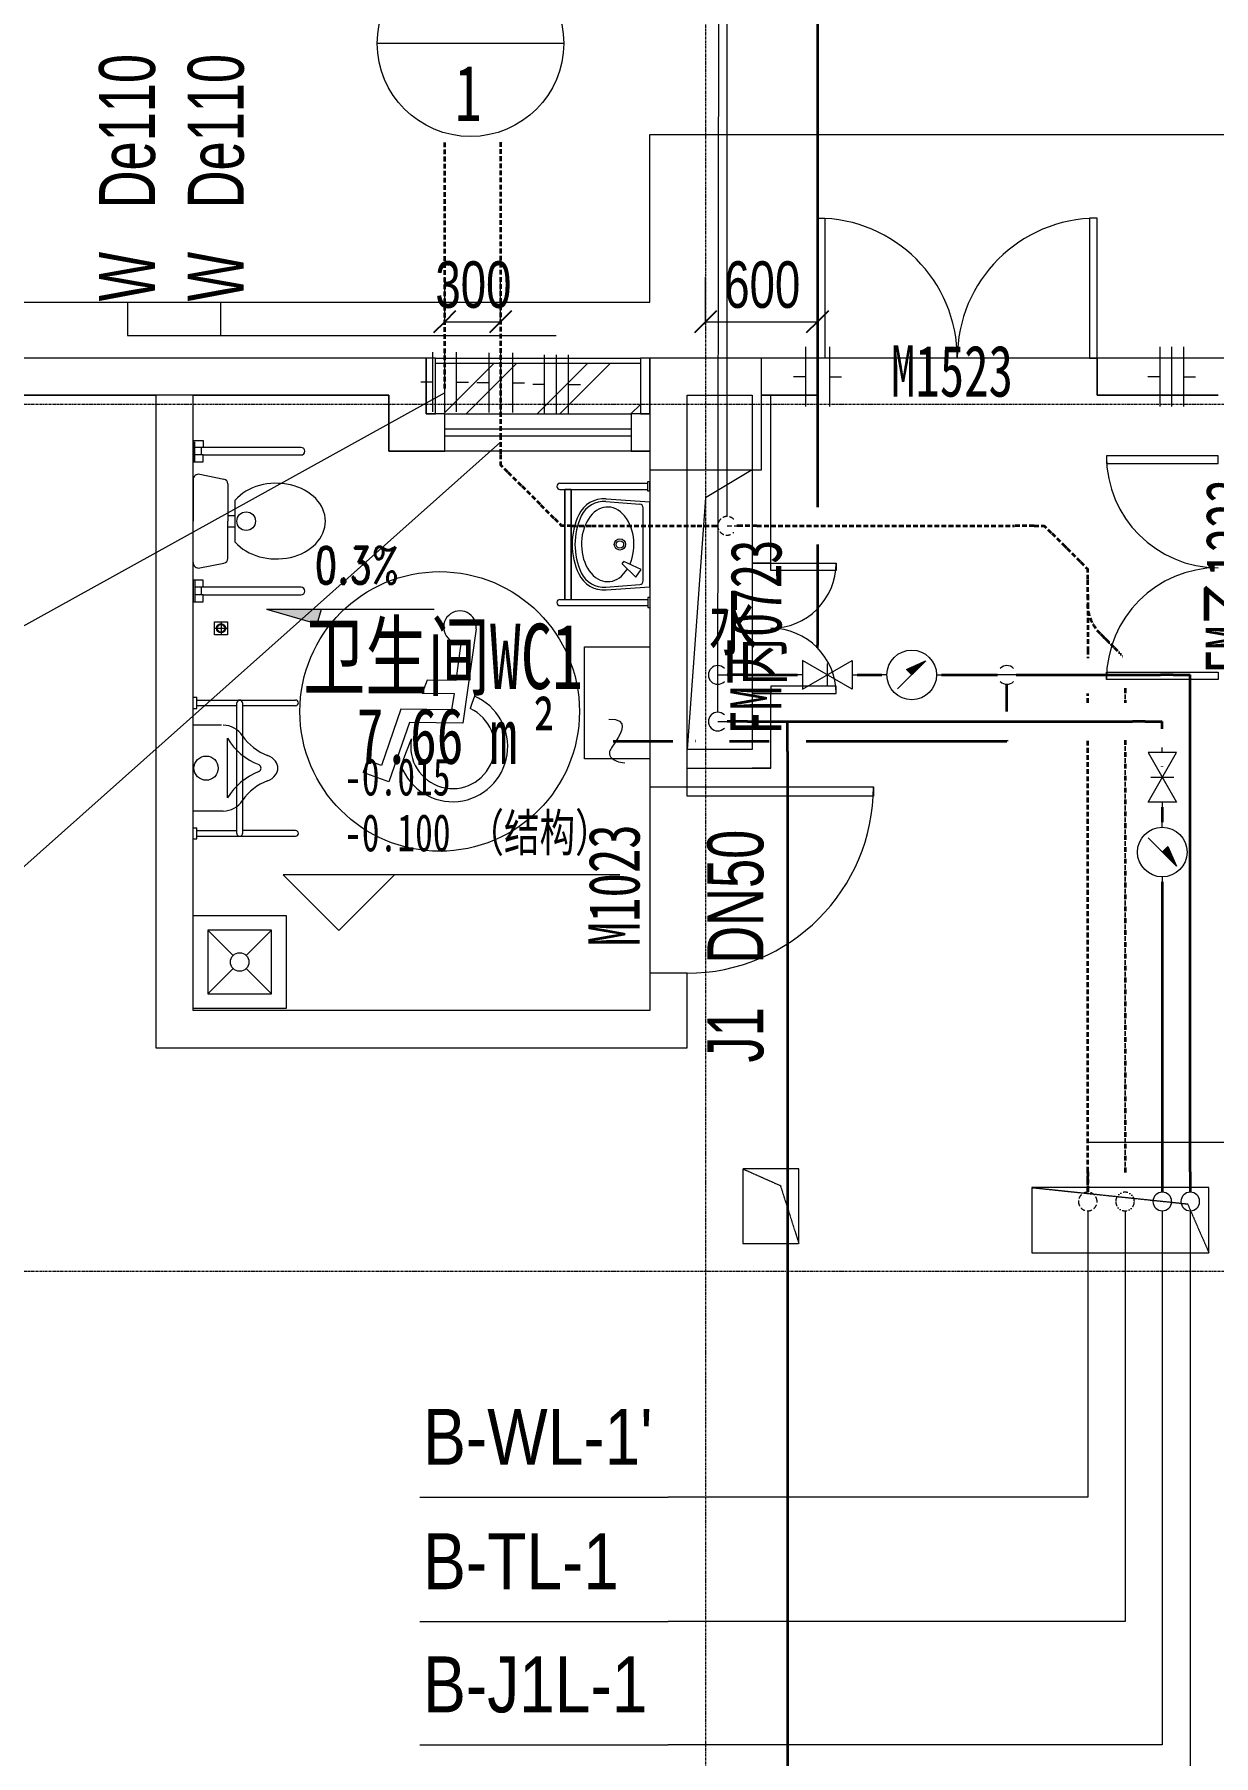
# Model space of a CAD drawing. Header units: millimetres. Extents: x 147808 to 199769, y -28592 to 9935.
# Drawn here: x 161699 to 168025, y -7247 to 1986 of the extents above; entities that cross this region are included whole.
import ezdxf

# ---------------------------------------------------------------- set-up
doc = ezdxf.new("R2010")
doc.units = ezdxf.units.MM
for name, pattern in [('TJ Dash 2x', [3, 2, -1]), ('双点划线_2', [63.5, 25.4, -12.7, 0, -12.7, 0, -12.7]), ('轴网线', [22.24, 12.7, -3.18, 3.18, -3.18]), ('长划线_2', [38.1, 25.4, -12.7])]:
    doc.linetypes.add(name, pattern=pattern)
for name, color, linetype, lineweight in [('A-____-____-DIMS', 7, 'Continuous', 5), ('A-____-____-DIMS-100', 7, 'Continuous', 5), ('A-____-NOTE-TEXT', 7, 'Continuous', 5), ('A-AREA-____-IDEN', 7, 'Continuous', 5), ('A-DETL-____-OTLN', 7, 'Continuous', 5), ('A-DETL-____-THIN', 7, 'Continuous', 5), ('A-DETL-GENF-OTLN', 7, 'Continuous', 5), ('A-DOOR-____-IDEN', 7, 'Continuous', 5), ('A-GENM-____-OTLN', 7, 'Continuous', 5), ('A-GLAZ-CWMG-MCUT', 7, 'Continuous', 13), ('A-GLAZ-CWMG-OTLN', 7, 'Continuous', 5), ('A-WALL-____-MCUT', 7, 'Continuous', 13), ('A-WALL-____-OTLN', 7, 'Continuous', 13), ('G-____-____-DIMS', 7, 'Continuous', 5), ('P-PIPE-____-IDEN', 7, 'Continuous', 5), ('P-PIPE-____-OTLN', 7, 'Continuous', 35), ('P-SANR-FIXT-OTLN', 7, 'Continuous', 5), ('Q-SPCQ-____-OTLN', 7, 'Continuous', 5), ('S-COLS-____-MCUT', 7, 'Continuous', 5), ('S-GRID-____-OTLN', 7, 'Continuous', 5)]:
    doc.layers.add(name, color=color, linetype=linetype, lineweight=lineweight)
for name, color, linetype, lineweight, true_color in [('A-DOOR-____-MCUT', 7, 'Continuous', 13, 0x00007f), ('A-FLOR-____-OTLN', 7, 'Continuous', 13, 0x007f00), ('A-GLAZ-____-OTLN', 7, 'Continuous', 13, 0x00007f)]:
    doc.layers.add(name, color=color, linetype=linetype, lineweight=lineweight, true_color=true_color)
doc.styles.add('Arial', font='arial.ttf', dxfattribs={"width": 0.7, "height": 250})
doc.styles.add('RomanD', font='romand__.ttf', dxfattribs={"width": 0.7, "height": 200})
doc.styles.add('TJ_FangSong', font='TJ_FangSong v2.0.otf', dxfattribs={"width": 0.7, "height": 300})
doc.styles.add('TJ_FangSong_Narrow_1', font='TJ_FangSong_Narrow v2.0.otf', dxfattribs={"height": 300})
doc.styles.add('仿宋', font='simfang.ttf', dxfattribs={"width": 0.7, "height": 300})
doc.styles.add('仿宋_2', font='simfang.ttf', dxfattribs={"width": 0.7, "height": 275})
doc.styles.add('仿宋_3', font='simfang.ttf', dxfattribs={"width": 0.7, "height": 200})
doc.styles.add('黑体', font='simhei.ttf', dxfattribs={"width": 0.7, "height": 300})
doc.styles.add('黑体_1', font='simhei.ttf', dxfattribs={"width": 0.7, "height": 350})
doc.dimstyles.new('对角线-1_2_250_近', dxfattribs={"dimscale": 304.8, "dimtxt": 255.06485, "dimasz": 0.393701, "dimexe": 0.787402, "dimexo": 0.328084, "dimgap": 0, "dimtad": 1, "dimdec": 0, "dimzin": 0, "dimdsep": 46, "dimtxsty": 'Arial', "dimblk1": 'OBLIQUE', "dimblk2": 'OBLIQUE', "dimsah": 1, "dimcen": 0.09, "dimazin": 0, "dimtfac": 1, "dimtdec": 4, "dimtix": 1, "dimtmove": 0, "dimatfit": 3, "dimfxl": 1, "dimtvp": 1, "dimtolj": 1, "dimtzin": 0, "dimarcsym": 2})

# ---------------------------------------------------------------- blocks, each defined once
blk = doc.blocks.new('TJ单扇平开门 - M1023-2001523-一层给排水_消防平面图')
at = {"layer": 'A-DOOR-____-MCUT', "color": 251, "lineweight": 5, "true_color": 0x515151}
for p, q in [((450, -100), (500, -100)), ((450, -1100), (450, -100)), ((500, -100), (500, -1100)), ((500, -1100), (450, -1100))]:
    blk.add_line(p, q, dxfattribs=at)
at = {"layer": 'A-DOOR-____-MCUT', "color": 173, "lineweight": 5, "true_color": 0x5151be}
blk.add_arc((500, -100), 1000, 180, 270, dxfattribs=at)
blk = doc.blocks.new('TJ双扇平开门 - M1523-1543865-一层给排水_消防平面图')
at = {"layer": 'A-DOOR-____-MCUT', "color": 251, "lineweight": 5, "true_color": 0x515151}
for p, q in [((-750, 100), (-750, 850)), ((-750, 850), (-710, 850)), ((-710, 850), (-710, 100)), ((750, 850), (710, 850)), ((710, 850), (710, 100)), ((750, 100), (750, 850)), ((-710, 100), (-750, 100)), ((710, 100), (750, 100))]:
    blk.add_line(p, q, dxfattribs=at)
at = {"layer": 'A-DOOR-____-MCUT', "color": 173, "lineweight": 5, "true_color": 0x5151be}
for centre, start, end in [((-750, 100), 0, 90), ((750, 100), 90, 180)]:
    blk.add_arc(centre, 750, start, end, dxfattribs=at)
blk = doc.blocks.new('TJ双扇平开门 - FMB1223-1973560-一层给排水_消防平面图')
at = {"layer": 'A-DOOR-____-MCUT', "color": 251, "lineweight": 5, "true_color": 0x515151}
for p, q in [((-600, 100), (-600, 700)), ((-600, 700), (-560, 700)), ((-560, 700), (-560, 100)), ((600, 700), (560, 700)), ((560, 700), (560, 100)), ((600, 100), (600, 700)), ((-560, 100), (-600, 100)), ((560, 100), (600, 100))]:
    blk.add_line(p, q, dxfattribs=at)
at = {"layer": 'A-DOOR-____-MCUT', "color": 173, "lineweight": 5, "true_color": 0x5151be}
for centre, start, end in [((-600, 100), 0, 90), ((600, 100), 90, 180)]:
    blk.add_arc(centre, 600, start, end, dxfattribs=at)
blk = doc.blocks.new('挂墙式小便器安全抓杆 - 标准-1341416-一层给排水_消防平面图')
at = {"layer": 'Q-SPCQ-____-OTLN', "color": 251, "true_color": 0x515151}
for p, q in [((-380, 0), (-380, -20)), ((-380, 0), (-320, 0)), ((-320, 0), (-320, -20)), ((320, 0), (320, -20)), ((320, 0), (380, 0)), ((380, 0), (380, -20)), ((-380, -20), (-320, -20)), ((-365, -20), (-365, -550)), ((-335, -20), (-335, -235)), ((320, -20), (380, -20)), ((335, -235), (335, -20)), ((365, -20), (365, -550)), ((-350, -235), (350, -235)), ((350, -265), (-350, -265)), ((-335, -550), (-335, -265)), ((335, -550), (335, -265))]:
    blk.add_line(p, q, dxfattribs=at)
for centre, start, end in [((-350, -250), 90, 270), ((350, -250), 270, 90), ((-350, -550), 180, 0), ((350, -550), 180, 0)]:
    blk.add_arc(centre, 15, start, end, dxfattribs=at)
blk = doc.blocks.new('无障碍座便器配抓杆 1 - 标准-1342777-一层给排水_消防平面图')
at = {"layer": 'Q-SPCQ-____-OTLN', "color": 251, "true_color": 0x515151}
for p, q in [((-317.5, 0), (-432.5, 0)), ((-432.5, 0), (-432.5, -54)), ((432.5, 0), (317.5, 0)), ((317.5, 0), (317.5, -54)), ((432.5, 0), (432.5, -54)), ((-317.5, -10), (-432.5, -10)), ((-432.5, -54), (-395, -54)), ((-395, -54), (-395, -10)), ((-355, -44), (-395, -44)), ((-395, -54), (-395, -580)), ((-355, -54), (-355, -10)), ((-355, -580), (-355, -54)), ((-355, -54), (-317.5, -54)), ((-317.5, -54), (-317.5, 0)), ((317.5, -10), (425, -10)), ((317.5, -54), (355, -54)), ((355, -54), (355, -10)), ((395, -44), (355, -44)), ((355, -54), (355, -580)), ((395, -54), (395, -10)), ((395, -580), (395, -54)), ((432.5, -54), (395, -54))]:
    blk.add_line(p, q, dxfattribs=at)
for centre in [(-375, -580), (375, -580)]:
    blk.add_arc(centre, 20, 180, 360, dxfattribs=at)
blk = doc.blocks.new('地漏 2D - 地漏 2D-1345155-一层给排水_消防平面图')
at = {"layer": 'Q-SPCQ-____-OTLN', "color": 251, "true_color": 0x515151}
for p, q in [((-35, -35), (-35, 35)), ((-35, 35), (35, 35)), ((-35, 0), (35, 0)), ((0, 35), (0, -35)), ((35, 35), (35, -35)), ((35, -35), (-35, -35))]:
    blk.add_line(p, q, dxfattribs=at)
for radius in [25, 20]:
    blk.add_circle((0, 0), radius, dxfattribs=at)
blk = doc.blocks.new('无障碍放物台 2D-3D - 无障碍放物台 2D-3D-1356333-一层给排水_消防平面图')
at = {"layer": 'P-SANR-FIXT-OTLN', "color": 251, "true_color": 0x515151}
for p, q in [((0, -350), (0, 0)), ((0, 0), (600, 0)), ((600, 0), (600, -350)), ((600, -350), (0, -350))]:
    blk.add_line(p, q, dxfattribs=at)
blk = doc.blocks.new('TJ无障碍-标志 - 1500-874011-一层给排水_消防平面图')
at = {"layer": 'A-GENM-____-OTLN', "color": 211, "true_color": 0xff51ff}
for p, q in [((119.5, 347.7), (47.3, -158.8)), ((37.3, 268.7), (9.8, 70.2)), ((-144.1, 72.1), (-170.7, 2.1)), ((-170.7, 2.1), (0, 0)), ((9.8, 70.2), (-144.1, 72.1)), ((0, 0), (-12.8, -87.7)), ((-285.3, -84.4), (-389.9, -385.8)), ((-12.8, -87.7), (-285.3, -84.4)), ((96.2, -53.8), (87.4, -80.6)), ((109.3, -13.4), (96.2, -53.8)), ((-239.3, -155.3), (-349.5, -472.7)), ((47.3, -158.8), (-239.3, -155.3)), ((-258.2, -320.3), (-228.4, -243)), ((-463.8, -358.9), (-487, -422.8)), ((-389.9, -385.8), (-463.8, -358.9)), ((-284.1, -387.5), (-258.2, -320.3)), ((-349.5, -472.7), (-487, -422.8))]:
    blk.add_line(p, q, dxfattribs=at)
blk.add_circle((-76.9, -96), 750, dxfattribs=at)
for centre, radius, start, end in [((32, 356.2), 87.6, 354.22611, 273.45716), ((-7.3, -284.7), 295.3, 200.38031, 66.73279), ((-7.3, -284.7), 225, 169.32254, 65.09989)]:
    blk.add_arc(centre, radius, start, end, dxfattribs=at)
blk = doc.blocks.new('左右推拉窗 - C1015-1399711-一层给排水_消防平面图')
at = {"layer": 'A-GLAZ-____-OTLN', "color": 251, "lineweight": 5, "true_color": 0x515151}
for p, q in [((-490.5, -166.9), (-490.5, 33.1)), ((-490.5, 33.1), (509.5, 33.1)), ((509.5, 33.1), (509.5, -166.9)), ((-490.5, -46.9), (509.5, -46.9)), ((509.5, -86.9), (-490.5, -86.9)), ((509.5, -166.9), (-490.5, -166.9))]:
    blk.add_line(p, q, dxfattribs=at)
blk = doc.blocks.new('矩形竖梃 - 50_300mm 长方形-1954927-一层给排水_消防平面图')
at = {"layer": 'A-GLAZ-CWMG-OTLN', "true_color": 0x8b8b8b}
h = blk.add_hatch(dxfattribs=at)
h.set_pattern_fill('FP_4', color=252, style=0, pattern_type=2)
h.set_pattern_definition([(45, (0, 0), (-251.4472, 251.4472), []), (45, (0, 381), (-251.4472, 251.4472), [])])
h.paths.add_polyline_path([(164900, -50), (164950, -50), (164950, 220), (163850, 220), (163850, -50), (164327.3, -50)], flags=0)
at = {"layer": 'A-GLAZ-CWMG-OTLN', "color": 251, "true_color": 0x515151}
for p, q in [((163900, -50), (163850, -50)), ((164950, -50), (164900, -50))]:
    blk.add_line(p, q, dxfattribs=at)
blk = doc.blocks.new('矩形竖梃 - 50_300mm 长方形-V14-一层给排水_消防平面图')
at = {"layer": 'A-GLAZ-CWMG-MCUT', "color": 251, "lineweight": 5, "true_color": 0x515151}
for p, q in [((-50, 300), (0, 300)), ((-50, 0), (-50, 300)), ((0, 300), (0, 0)), ((0, 0), (-50, 0))]:
    blk.add_line(p, q, dxfattribs=at)
blk = doc.blocks.new('矩形竖梃 - 50_300mm 长方形-V15-一层给排水_消防平面图')
at = {"layer": 'A-GLAZ-CWMG-MCUT', "color": 251, "lineweight": 5, "true_color": 0x515151}
for p, q in [((0, 300), (-50, 300)), ((-50, 300), (-50, 0)), ((0, 0), (0, 300)), ((-50, 0), (0, 0))]:
    blk.add_line(p, q, dxfattribs=at)
blk = doc.blocks.new('矩形竖梃 - 30mm 正方形-1943085-一层给排水_消防平面图')
at = {"layer": 'A-GLAZ-CWMG-OTLN', "color": 251, "true_color": 0x515151}
for p, q in [((163850, 250), (164950, 250)), ((164950, 220), (163850, 220))]:
    blk.add_line(p, q, dxfattribs=at)
blk = doc.blocks.new('TJ坐便器-冲洗水箱 - 标准-853893-一层给排水_消防平面图')
at = {"layer": 'A-DETL-GENF-OTLN', "color": 251, "true_color": 0x515151}
for p, q in [((-251.1, -56.8), (-225, -185.9)), ((-221, -20), (0, -20)), ((221, -20), (0, -20)), ((251.1, -56.8), (225, -185.9)), ((-200.5, -206), (0, -206)), ((-112.2, -246), (112.2, -246)), ((-30, -206), (-30, -246)), ((200.5, -206), (0, -206)), ((30, -206), (30, -246))]:
    blk.add_line(p, q, dxfattribs=at)
blk.add_circle((0, -305), 50, dxfattribs=at)
for centre, radius, start, end in [((-221, -50.7), 30.7, 90, 191.41939), ((221, -50.7), 30.7, 348.58061, 90), ((-200.5, -181), 25, 191.41939, 270), ((200.5, -181), 25, 270, 348.58061)]:
    blk.add_arc(centre, radius, start, end, dxfattribs=at)
blk.add_ellipse((0, -466), major_axis=(0, 264), ratio=0.768939, start_param=0.585686, end_param=5.6975, dxfattribs=at)
blk = doc.blocks.new('无障碍洗脸盆 2D-3D - 无障碍洗脸盆 2D-3D-1354826-一层给排水_消防平面图')
at = {"layer": 'A-DETL-GENF-OTLN', "color": 251, "true_color": 0x515151}
for p, q in [((-328, 481.5), (-328, 10)), ((-295, 481.5), (-295, 10)), ((295, 481.5), (295, 10)), ((328, 481.5), (328, 10)), ((-295, 455), (295, 455)), ((295, 455), (-295, 455)), ((-295, 455), (-295, 422)), ((295, 422), (-295, 422)), ((-295, 422), (295, 422)), ((295, 422), (295, 455)), ((-244, 234), (-226.8, 0)), ((-229.1, 235.1), (-215.7, 53.5)), ((230, 235.1), (216.7, 53.5)), ((245, 234), (227.8, 0)), ((-176.1, 75.2), (-104.3, 147)), ((-135.1, 46.5), (-92.2, 138.5)), ((-104.3, 147), (-92.2, 138.5)), ((-338, 10), (-338, 0)), ((-285, 10), (-338, 10)), ((-285, 0), (-338, 0)), ((-285, 0), (-285, 10)), ((-226.8, 0), (227.8, 0)), ((-195.8, 35), (196.7, 35)), ((-176.1, 75.2), (-135.1, 46.5)), ((285, 10), (338, 10)), ((285, 0), (285, 10)), ((285, 0), (338, 0)), ((338, 10), (338, 0))]:
    blk.add_line(p, q, dxfattribs=at)
for radius in [30, 20]:
    blk.add_circle((0, 160), radius, dxfattribs=at)
for centre, radius, start, end in [((-311.5, 481.5), 16.5, 0, 180), ((311.5, 481.5), 16.5, 0, 180), ((-94.4, 245), 150, 115.16923, 184.20947), ((0.5, 43), 373.2, 64.83077, 115.16923), ((0.5, 43), 358.2, 64.83077, 115.16923), ((95.4, 245), 150, 355.79053, 64.83077), ((-94.4, 245), 135, 115.16923, 184.20947), ((95.4, 245), 135, 355.79053, 64.83077), ((-195.8, 55), 20, 184.20947, 270), ((196.7, 55), 20, 270, 355.79053)]:
    blk.add_arc(centre, radius, start, end, dxfattribs=at)
blk.add_ellipse((0.5, 225.6), major_axis=(200, 0), ratio=0.703058, start_param=4.145617, end_param=10.275831, dxfattribs=at)
blk = doc.blocks.new('TJ小便器-壁挂式 - 标准-869850-一层给排水_消防平面图')
at = {"layer": 'A-DETL-GENF-OTLN', "color": 251, "true_color": 0x515151}
for p, q in [((162703.2, -1720), (162550, -1720)), ((162550, -2180), (162550, -1720)), ((162735, -2110), (162735, -1790)), ((162711.2, -2180), (162550, -2180))]:
    blk.add_line(p, q, dxfattribs=at)
blk.add_circle((162620, -1950), 65, dxfattribs=at)
for centre, radius, start, end in [((162711.2, -1845), 125, 33.3897, 90), ((163025.5, -1616.2), 338.5, 210.89349, 248.60828), ((163039.6, -1628.5), 268.3, 213.3897, 250.50602), ((162894.7, -1950), 20, 291.39172, 68.60828), ((162920, -1966.3), 90, 36.06567, 70.50602), ((162942.4, -1950), 62.3, 323.93433, 36.06567), ((163025.5, -2283.8), 338.5, 111.39172, 149.10651), ((163039.6, -2271.5), 268.3, 109.49398, 146.6103), ((162920, -1933.7), 90, 289.49398, 323.93433), ((162711.2, -2055), 125, 270, 326.6103)]:
    blk.add_arc(centre, radius, start, end, dxfattribs=at)
blk = doc.blocks.new('TJ双扇平开门 - FMC0723-2632022-一层给排水_消防平面图')
at = {"layer": 'A-DOOR-____-MCUT', "color": 251, "lineweight": 5, "true_color": 0x515151}
for p, q in [((-350, 50), (-350, 400)), ((-350, 400), (-310, 400)), ((-310, 400), (-310, 50)), ((350, 400), (310, 400)), ((310, 400), (310, 50)), ((350, 50), (350, 400)), ((-310, 50), (-350, 50)), ((310, 50), (350, 50))]:
    blk.add_line(p, q, dxfattribs=at)
at = {"layer": 'A-DOOR-____-MCUT', "color": 173, "lineweight": 5, "true_color": 0x5151be}
for centre, start, end in [((-350, 50), 0, 90), ((350, 50), 90, 180)]:
    blk.add_arc(centre, 350, start, end, dxfattribs=at)
blk = doc.blocks.new('拖布池2 2D - 拖布池2 2D-V16-一层给排水_消防平面图')
at = {"layer": 'P-SANR-FIXT-OTLN', "color": 251, "true_color": 0x515151}
for p, q in [((-250, -250), (-250, 250)), ((-250, 250), (250, 250)), ((250, 250), (250, -250)), ((-170, 170), (-35.4, 35.4)), ((-170, 170), (-170, -170)), ((170, 170), (-170, 170)), ((170, 170), (35.4, 35.4)), ((170, -170), (170, 170)), ((-35.4, -35.4), (-170, -170)), ((35.4, -35.4), (170, -170)), ((-170, -170), (170, -170)), ((250, -250), (-250, -250))]:
    blk.add_line(p, q, dxfattribs=at)
blk.add_circle((0, 0), 50, dxfattribs=at)
blk = doc.blocks.new('TJ符号_排水箭头_小 - 排水箭头 小-2094122-一层给排水_消防平面图')
at = {"layer": 'A-____-NOTE-TEXT', "true_color": 0x888888}
blk.add_hatch(color=252, dxfattribs=at).paths.add_polyline_path([(2.73, -0.78), (0, 0), (2.953, 0)], flags=0)
at = {"layer": 'A-____-NOTE-TEXT', "color": 173, "true_color": 0x5151ff}
for p, q in [((0, 0), (2.73, -0.78)), ((0, 0), (9, 0)), ((2.73, -0.78), (2.953, 0))]:
    blk.add_line(p, q, dxfattribs=at)
blk = doc.blocks.new('高程点 - 相对高程点-103621-一层给排水_消防平面图')
at = {"layer": 'G-____-____-DIMS', "color": 173, "true_color": 0x5151ff}
for p, q in [((15.062, 2.987), (-2.987, 2.987)), ((0, 0), (-2.987, 2.987)), ((0, 0), (2.987, 2.987))]:
    blk.add_line(p, q, dxfattribs=at)
blk = doc.blocks.new('YXQH_AR_B9-20_rvt-1-一层给排水_消防平面图')
at = {"color": 251, "lineweight": 5, "true_color": 0x515151}
for p, q in [((165550, -350), (165300, -500.2)), ((165300, -500.2), (165200, -1850))]:
    blk.add_line(p, q, dxfattribs=at)
at = {"layer": 'A-DETL-____-OTLN', "color": 173, "linetype": 'TJ Dash 2x', "true_color": 0x5151ff}
for p, q in [((165000, 550), (165000, 1450)), ((165000, 1450), (177900, 1450)), ((156050, 550), (165000, 550)), ((165800, -4100), (165500, -4100)), ((165500, -4100), (165500, -4500)), ((165500, -4100), (165701, -4189.5)), ((165800, -4500), (165800, -4100)), ((165701, -4189.5), (165800, -4500)), ((167050, -4200), (167050, -4550)), ((168000, -4200), (167050, -4200)), ((167050, -4200), (167885.4, -4287.8)), ((168000, -4550), (168000, -4200)), ((167885.4, -4287.8), (168000, -4550)), ((165500, -4500), (165800, -4500)), ((167050, -4550), (168000, -4550))]:
    blk.add_line(p, q, dxfattribs=at)
at = {"layer": 'A-FLOR-____-OTLN', "color": 8, "lineweight": 5, "true_color": 0x7f7f7f}
for p, q in [((165940, 250), (165900, 250)), ((165900, 250), (165900, 50)), ((167360, 250), (165940, 250)), ((167400, 250), (167360, 250)), ((167400, 50), (167400, 250)), ((162350, 50), (156950, 50)), ((162550, 50), (162350, 50)), ((162550, -192.5), (162550, 50)), ((163600, 50), (162550, 50)), ((163600, -250), (163600, 50)), ((165650, 50), (165600, 50)), ((165900, 50), (165650, 50)), ((168050, 50), (167400, 50)), ((162550, -307.5), (162550, -192.5)), ((163900, -250), (163600, -250)), ((165000, -250), (164900, -250)), ((162550, -942.5), (162550, -307.5)), ((165000, -350), (165000, -412)), ((165200, -1850), (165200, -350)), ((165550, -350), (165550, -850)), ((165000, -465), (165000, -522.2)), ((165000, -912.2), (165000, -976.8)), ((165550, -850), (165550, -1550)), ((162550, -1057.5), (162550, -942.5)), ((165000, -976.8), (165000, -1035)), ((162550, -1570), (162550, -1057.5)), ((165000, -1035), (165000, -1088)), ((165000, -1088), (165000, -1300)), ((165000, -1300), (165000, -1900)), ((165550, -1550), (165550, -1850)), ((162550, -1630), (162550, -1570)), ((162550, -2270), (162550, -1630)), ((165000, -1900), (165000, -2050)), ((165550, -1850), (165200, -1850)), ((165000, -2050), (165000, -3050)), ((162550, -2330), (162550, -2270)), ((162550, -2740), (162550, -2330)), ((162550, -3240), (162550, -2740)), ((165000, -3050), (165000, -3250)), ((162550, -3250), (162550, -3240)), ((165000, -3250), (162550, -3250))]:
    blk.add_line(p, q, dxfattribs=at)
at = {"layer": 'A-WALL-____-MCUT', "color": 251, "lineweight": 5, "true_color": 0x515151}
for p, q in [((163800, 250), (156550, 250)), ((163800, 50), (163800, 250)), ((165900, 250), (165000, 250)), ((165000, 250), (165000, 50)), ((165900, 50), (165900, 250)), ((169700, 250), (167400, 250)), ((167400, 250), (167400, 50)), ((156550, 50), (162350, 50)), ((162350, 50), (162350, -3450)), ((162550, -3250), (162550, 50)), ((162550, 50), (163600, 50)), ((163600, 50), (163600, -250)), ((163800, -50), (163800, 50)), ((165000, 50), (165000, -50)), ((165200, 50), (165550, 50)), ((165200, -1850), (165200, 50)), ((165550, 50), (165550, -850)), ((165650, 50), (165900, 50)), ((165650, -850), (165650, 50)), ((167400, 50), (168050, 50)), ((163900, -50), (163800, -50)), ((165000, -50), (164900, -50)), ((163600, -250), (163800, -250)), ((163800, -250), (163900, -250)), ((164900, -250), (165000, -250)), ((165000, -250), (165000, -2050)), ((165550, -850), (165650, -850)), ((165650, -1550), (165550, -1550)), ((165550, -1550), (165550, -1850)), ((165650, -1950), (165650, -1550)), ((165550, -1850), (165200, -1850)), ((165200, -2050), (165200, -1950)), ((165200, -1950), (165550, -1950)), ((165550, -1950), (165650, -1950)), ((165000, -2050), (165200, -2050)), ((165200, -3050), (165000, -3050)), ((165000, -3050), (165000, -3250)), ((165200, -3250), (165200, -3050)), ((165000, -3250), (162550, -3250)), ((165200, -3450), (165200, -3250)), ((162350, -3450), (162550, -3450)), ((162550, -3450), (165200, -3450))]:
    blk.add_line(p, q, dxfattribs=at)
at = {"layer": 'A-WALL-____-OTLN', "color": 251, "lineweight": 5, "true_color": 0x515151}
for p, q in [((165600, 50), (165650, 50)), ((165650, -850), (165650, 50)), ((165550, -350), (165550, -850)), ((165650, -850), (165550, -850)), ((165550, -1550), (165650, -1550)), ((165550, -1550), (165550, -1850)), ((165650, -1950), (165650, -1550)), ((165550, -1850), (165200, -1850)), ((165200, -1950), (165200, -1850)), ((165200, -1950), (165550, -1950)), ((165650, -1950), (165550, -1950))]:
    blk.add_line(p, q, dxfattribs=at)
at = {"layer": 'S-GRID-____-OTLN', "color": 173, "linetype": '轴网线', "true_color": 0x5151ff}
for p, q in [((165300, 7353.7), (165300, -27792.2)), ((198349.8, 0), (148741.6, 0)), ((198349.8, -4650), (148741.6, -4650))]:
    blk.add_line(p, q, dxfattribs=at)
at = {"color": 173, "lineweight": 5, "true_color": 0x5151ff}
for name, p in [('TJ双扇平开门 - M1523-1543865-一层给排水_消防平面图', (166650, 150)), ('矩形竖梃 - 30mm 正方形-1943085-一层给排水_消防平面图', (0, 0)), ('矩形竖梃 - 50_300mm 长方形-1954927-一层给排水_消防平面图', (0, 0)), ('左右推拉窗 - C1015-1399711-一层给排水_消防平面图', (164390.5, -83.1)), ('TJ无障碍-标志 - 1500-874011-一层给排水_消防平面图', (163950, -1550)), ('地漏 2D - 地漏 2D-1345155-一层给排水_消防平面图', (162700, -1200)), ('TJ小便器-壁挂式 - 标准-869850-一层给排水_消防平面图', (0, 0)), ('拖布池2 2D - 拖布池2 2D-V16-一层给排水_消防平面图', (162800, -2990))]:
    blk.add_blockref(name, p, dxfattribs=at)
for name, p, rotation in [('矩形竖梃 - 50_300mm 长方形-V15-一层给排水_消防平面图', (163800, 250), 180), ('无障碍座便器配抓杆 1 - 标准-1342777-一层给排水_消防平面图', (162550, -625), 89.99999999999542), ('TJ双扇平开门 - FMB1223-1973560-一层给排水_消防平面图', (168150, -875), 90), ('TJ坐便器-冲洗水箱 - 标准-853893-一层给排水_消防平面图', (162530, -625), 89.99999999999761), ('无障碍洗脸盆 2D-3D - 无障碍洗脸盆 2D-3D-1354826-一层给排水_消防平面图', (165000, -750), 89.99999999999972), ('TJ双扇平开门 - FMC0723-2632022-一层给排水_消防平面图', (165600, -1200), 270), ('无障碍放物台 2D-3D - 无障碍放物台 2D-3D-1356333-一层给排水_消防平面图', (164650, -1900), 90.0000000000011), ('挂墙式小便器安全抓杆 - 标准-1341416-一层给排水_消防平面图', (162550, -1950), 90.0000000000001), ('TJ单扇平开门 - M1023-2001523-一层给排水_消防平面图', (165100, -2550), 90)]:
    blk.add_blockref(name, p, dxfattribs=dict(at, rotation=rotation))
at = {"color": 173, "lineweight": 5, "true_color": 0x5151ff, "extrusion": (0, 0, -1), "rotation": 180}
blk.add_blockref('矩形竖梃 - 50_300mm 长方形-V14-一层给排水_消防平面图', (-165000, 250), dxfattribs=at)
at = {"color": 251, "lineweight": 5, "true_color": 0x515151}
for name, p, xscale, yscale, zscale in [('TJ符号_排水箭头_小 - 排水箭头 小-2094122-一层给排水_消防平面图', (162943.3, -1097.8), 100, 100, 100), ('高程点 - 相对高程点-103621-一层给排水_消防平面图', (163332.7, -2821.9), 99.99999999999993, 99.99999999999993, 99.99999999999993)]:
    blk.add_blockref(name, p, dxfattribs=dict(at, xscale=xscale, yscale=yscale, zscale=zscale))
at = {"layer": 'A-____-NOTE-TEXT', "color": 251, "true_color": 0x515151, "insert": (163203.3, -762.1), "char_height": 200, "width": 611.688, "attachment_point": 1, "style": 'RomanD'}
blk.add_mtext('0.3%', dxfattribs=at)
at = {"layer": 'A-AREA-____-IDEN', "color": 251, "true_color": 0x515151, "attachment_point": 1}
for s, insert, char_height, width, style in [('\\f仿宋|b0|i0|c134|p49|;\\W.7;水', (165315, -1038.9), 275, 347.932, '仿宋_2'), ('卫生间WC1', (163139.5, -1175.3), 350, 1969.746, '黑体_1'), ('\\f黑体|b0|i0|c134|p49|;\\W.7;²', (164373.5, -1627), 300, 123.46, '黑体'), ('7.66 m', (163428.9, -1627), 300, 1144.81, '黑体')]:
    blk.add_mtext(s, dxfattribs=dict(at, insert=insert, char_height=char_height, width=width, style=style))
at = {"layer": 'A-DOOR-____-IDEN', "color": 251, "true_color": 0x515151, "insert": (166294.1, 318.2), "char_height": 275, "width": 869.831, "attachment_point": 1, "style": '仿宋_2'}
blk.add_mtext('M1523', dxfattribs=at)
at = {"layer": 'A-DOOR-____-IDEN', "color": 251, "true_color": 0x515151, "char_height": 275, "attachment_point": 1, "rotation": 90, "style": '仿宋_2'}
for s, insert, width in [('FM乙1223', (167981.8, -1446.2), 1391.729), ('FM丙0723', (165431.8, -1771.2), 1391.729), ('M1023', (164670.8, -2905.9), 869.831)]:
    blk.add_mtext(s, dxfattribs=dict(at, insert=insert, width=width))
at = {"layer": 'G-____-____-DIMS', "color": 251, "true_color": 0x515151, "insert": (163360.2, -1896.8), "char_height": 200, "width": 1853.983, "attachment_point": 1, "line_spacing_factor": 0.898273, "style": '仿宋_3'}
blk.add_mtext('-0.015\\P-0.100 （结构）', dxfattribs=at)
blk = doc.blocks.new('YXQH_ST_B9-20_rvt-1-一层给排水_消防平面图')
at = {"layer": 'S-COLS-____-MCUT', "color": 251, "lineweight": 18, "true_color": 0x515151}
for p, q in [((165600, 250), (165000, 250)), ((165000, 250), (165000, -250)), ((165600, -350), (165600, 250)), ((165000, -250), (165000, -350)), ((165000, -350), (165200, -350)), ((165200, -350), (165550, -350)), ((165550, -350), (165600, -350))]:
    blk.add_line(p, q, dxfattribs=at)
blk = doc.blocks.new('三通_变径顺水三通-粘接-塑料-复合管 - 标准-2506312-一层给排水_消防平面图')
at = {"layer": 'P-PIPE-____-OTLN', "color": 150, "linetype": '长划线_2', "true_color": 0x0080ff}
for p, q in [((-137.9, 0), (-93.5, 0)), ((-93.5, 0), (153.9, 0)), ((68.1, -68.1), (140.3, -140.3)), ((153.9, 0), (198.4, 0))]:
    blk.add_line(p, q, dxfattribs=at)
blk.add_arc((-96.3, -232.6), 232.6, 45, 90, dxfattribs=at)
blk = doc.blocks.new('TJ_管道立管标注-给排水 - 标准-585096-一层给排水_消防平面图')
at = {"layer": 'P-PIPE-____-IDEN'}
blk.add_line((0, 0), (13.328, 0), dxfattribs=at)
blk = doc.blocks.new('入户管号标注 - 编号在下-2570679-一层给排水_消防平面图')
at = {"layer": 'P-PIPE-____-IDEN'}
blk.add_line((5, 0), (-5, 0), dxfattribs=at)
blk.add_circle((0, 0), 5, dxfattribs=at)
blk = doc.blocks.new('DIMBLOCK22-一层给排水_消防平面图')
at = {"layer": 'A-____-____-DIMS-100', "transparency": 16777216}
for p, q in [((163900, 429.4), (163900, 684.5)), ((164200, 429.4), (164200, 684.5)), ((163900, 444.5), (164200, 444.5)), ((163900, 444.5), (163900, 429.4)), ((164200, 444.5), (164200, 429.4))]:
    blk.add_line(p, q, dxfattribs=at)
at = {"layer": 'A-____-____-DIMS-100', "lineweight": 25, "transparency": 16777216}
for p, q in [((163900, 444.5), (163960, 504.5)), ((164200, 444.5), (164260, 504.5)), ((163900, 444.5), (163840, 384.5)), ((164200, 444.5), (164140, 384.5))]:
    blk.add_line(p, q, dxfattribs=at)
at = {"layer": 'A-____-____-DIMS-100', "color": 0, "transparency": 16777216, "insert": (163849.9, 769.1), "char_height": 250, "width": 480.307, "attachment_point": 1, "line_spacing_factor": 0.941778, "style": 'Arial'}
blk.add_mtext('300', dxfattribs=at)
blk = doc.blocks.new('_Oblique')
at = {"color": 0, "linetype": 'ByBlock', "lineweight": -2}
blk.add_line((-0.5, -0.5), (0.5, 0.5), dxfattribs=at)
blk = doc.blocks.new('DIMBLOCK23-一层给排水_消防平面图')
at = {"layer": 'A-____-____-DIMS-100', "transparency": 16777216}
for p, q in [((165300, 429.4), (165300, 684.5)), ((165900, 429.4), (165900, 684.5)), ((165300, 444.5), (165900, 444.5)), ((165300, 444.5), (165300, 429.4)), ((165900, 444.5), (165900, 429.4))]:
    blk.add_line(p, q, dxfattribs=at)
at = {"layer": 'A-____-____-DIMS-100', "lineweight": 25, "transparency": 16777216}
for p, q in [((165300, 444.5), (165360, 504.5)), ((165900, 444.5), (165960, 504.5)), ((165300, 444.5), (165240, 384.5)), ((165900, 444.5), (165840, 384.5))]:
    blk.add_line(p, q, dxfattribs=at)
at = {"layer": 'A-____-____-DIMS-100', "color": 0, "transparency": 16777216, "insert": (165399.9, 769.1), "char_height": 250, "width": 480.307, "attachment_point": 1, "line_spacing_factor": 0.941778, "style": 'Arial'}
blk.add_mtext('600', dxfattribs=at)

msp = doc.modelspace()

# ---------------------------------------------------------------- linework, layer by layer
at = {"layer": 'A-DETL-____-THIN'}
for p, q in [((162197.7, 550), (162197.7, 370)), ((162697.7, 550), (162697.7, 370)), ((162197.7, 370), (164497.7, 370)), ((167350, -3955.8), (169170, -3955.8))]:
    msp.add_line(p, q, dxfattribs=at)
msp.add_open_spline([(164781.2, -1686.5), (164891.4, -1686.5), (164815.2, -1817.2), (164778.6, -1858.3), (164786.1, -1896.4), (164831.1, -1918.9), (164866.7, -1921.4)], degree=3, knots=[0, 0, 0, 0, 0.3460799, 0.6141666, 0.7718243, 0.9084148, 0.9084148, 0.9084148, 0.9084148], dxfattribs=at)
at = {"layer": 'P-PIPE-____-IDEN'}
for p, q in [((165415, -600), (165415, 5728.8)), ((165365, -1650), (165372, 3816.9)), ((163900, 63.9), (161098.6, -1487.2)), ((164200, -200.8), (161098.6, -2962.8)), ((167350, -4325), (167350, -5860.5)), ((167550, -4325), (167550, -6528)), ((167750, -4325), (167750, -7188.8)), ((167900, -4325), (167900, -7783.5)), ((167350, -5860.5), (165099, -5860.5)), ((167550, -6528), (165099, -6528)), ((167750, -7188.8), (165099, -7188.8))]:
    msp.add_line(p, q, dxfattribs=at)
at = {"layer": 'P-PIPE-____-OTLN', "color": 136, "true_color": 0x008080}
for p, q in [((165900, 3408.5), (165900, -550)), ((165900, -750), (165900, -1290)), ((165900, -1304.2), (165900, -1290)), ((165443.2, -1450), (165415, -1450)), ((165443.2, -1450), (165415, -1450)), ((165456.8, -1450), (165443.2, -1450)), ((165456.8, -1450), (165443.2, -1450)), ((165510.2, -1450), (165456.8, -1450)), ((165510.2, -1450), (165456.8, -1450)), ((165525, -1450), (165510.2, -1450)), ((165525, -1450), (165510.2, -1450)), ((165525, -1450), (165792.8, -1450)), ((166112.8, -1450), (166245.5, -1450)), ((166565.5, -1450), (166756.1, -1450)), ((166756.1, -1450), (166866.1, -1450)), ((166966.1, -1450), (167076.1, -1450)), ((167076.1, -1450), (167740, -1450)), ((167754.8, -1450), (167740, -1450)), ((167808.2, -1450), (167754.8, -1450)), ((167808.2, -1450), (167821.8, -1450)), ((167821.8, -1450), (167900, -1450)), ((167900, -1528.2), (167900, -1450)), ((166916.1, -1545.2), (166916.1, -1500)), ((166916.1, -1610), (166916.1, -1545.2)), ((167900, -1541.8), (167900, -1528.2)), ((167900, -1595.2), (167900, -1541.8)), ((166916.1, -1645.7), (166916.1, -1610)), ((167900, -1610), (167900, -1595.2)), ((167900, -4115), (167900, -1610)), ((164803.9, -1805.7), (165123.9, -1805.7)), ((165245.9, -1805.7), (165243.4, -1805.7)), ((165427.4, -1805.7), (165640, -1805.7)), ((165840, -1805.7), (166756.1, -1805.7)), ((166756.1, -1805.7), (166820.9, -1805.7)), ((166820.9, -1805.7), (166916.1, -1805.7)), ((166916.1, -1800), (166916.1, -1805.7)), ((167900, -4115), (167900, -4129.8)), ((167900, -4129.8), (167900, -4183.2)), ((167900, -4183.2), (167900, -4196.8)), ((167900, -4196.8), (167900, -4225))]:
    msp.add_line(p, q, dxfattribs=at)
at = {"layer": 'P-PIPE-____-OTLN', "color": 150, "linetype": '长划线_2', "true_color": 0x0080ff}
for p, q in [((163900, 86), (163900, 1408.5)), ((164200, 1408.5), (164200, -162.8)), ((164200, -162.8), (164200, -267.7)), ((164200, -267.7), (164200, -322.8)), ((164239, -361.7), (164200, -322.8)), ((164239, -361.7), (164313.1, -435.9)), ((164313.1, -435.9), (164414.1, -536.9)), ((164414.1, -536.9), (164488.3, -611.1)), ((164488.3, -611.1), (164527.3, -650)), ((164582.3, -650), (164527.3, -650)), ((164582.3, -650), (164687.3, -650)), ((164687.3, -650), (165255, -650)), ((165255, -650), (165337.6, -650)), ((165337.6, -650), (165365, -650)), ((165492.4, -650), (165465, -650)), ((165575, -650), (165492.4, -650)), ((165575, -650), (166957, -650)), ((167061.9, -650), (166957, -650)), ((167061.9, -650), (167117, -650)), ((167155.9, -688.9), (167117, -650)), ((167230.1, -763.1), (167155.9, -688.9)), ((167236.9, -769.9), (167230.1, -763.1)), ((167311.1, -844.1), (167236.9, -769.9)), ((167311.1, -844.1), (167350, -883)), ((167350, -938.1), (167350, -883)), ((167350, -1043), (167350, -938.1)), ((167350, -1021.2), (167350, -1023.7)), ((167350, -1600), (167350, -1550)), ((167350, -4115), (167350, -1800)), ((167350, -4163.2), (167350, -4111.6)), ((167350, -4115), (167350, -4197.6)), ((167350, -4225), (167350, -4163.2)), ((167350, -4197.6), (167350, -4225))]:
    msp.add_line(p, q, dxfattribs=at)
at = {"layer": 'P-PIPE-____-OTLN', "lineweight": 5}
for p, q in [((163836, -39), (163836, 281)), ((163900, -39), (163900, 281)), ((163964, -39), (163964, 281)), ((164136, 277.4), (164136, -42.6)), ((164200, 277.4), (164200, -42.6)), ((164264, 277.4), (164264, -42.6)), ((165836, 310), (165836, -10)), ((165900, 310), (165900, -10)), ((165964, 310), (165964, -10)), ((167736, 310), (167736, -10)), ((167800, 310), (167800, -10)), ((167864, 310), (167864, -10)), ((164436, -52.1), (164436, 267.9)), ((164500, -52.1), (164500, 267.9)), ((164564, -52.1), (164564, 267.9)), ((163836, 121), (163772, 121)), ((163964, 121), (164028, 121)), ((164136, 117.4), (164072, 117.4)), ((164264, 117.4), (164328, 117.4)), ((164436, 107.9), (164372, 107.9)), ((164564, 107.9), (164628, 107.9)), ((165836, 150), (165772, 150)), ((165964, 150), (166028, 150)), ((167736, 150), (167672, 150)), ((167864, 150), (167928, 150))]:
    msp.add_line(p, q, dxfattribs=at)
at = {"layer": 'P-PIPE-____-OTLN', "color": 150, "linetype": '长划线_2', "lineweight": 5, "true_color": 0x0080ff}
msp.add_line((165415, -650), (165465, -650), dxfattribs=at)
at = {"layer": 'P-PIPE-____-OTLN', "color": 2, "linetype": '双点划线_2', "true_color": 0xffff00}
for p, q in [((167491.9, -1303.5), (167436.9, -1248.5)), ((167491.9, -1303.5), (167538.4, -1350)), ((167550, -1521.6), (167550, -1600)), ((167550, -1800), (167550, -4126.7))]:
    msp.add_line(p, q, dxfattribs=at)
at = {"layer": 'P-PIPE-____-OTLN', "color": 136, "lineweight": 5, "true_color": 0x008080}
for p, q in [((165819.4, -1373.2), (165819.4, -1526.8)), ((165819.4, -1526.8), (166086.1, -1373.2)), ((166086.1, -1526.8), (165819.4, -1373.2)), ((166086.1, -1373.2), (166086.1, -1526.8)), ((166481, -1374.6), (166330.1, -1525.4)), ((166376.9, -1421.3), (166481, -1374.6)), ((166459.7, -1384.1), (166399.7, -1444.2)), ((166461.9, -1383.2), (166400.3, -1444.7)), ((166464, -1382.2), (166400.9, -1445.3)), ((166466.1, -1381.3), (166401.5, -1445.9)), ((166468.2, -1380.3), (166402, -1446.5)), ((166470.4, -1379.3), (166402.6, -1447.1)), ((166472.5, -1378.4), (166403.2, -1447.7)), ((166474.6, -1377.4), (166403.8, -1448.2)), ((166476.7, -1376.5), (166404.4, -1448.8)), ((166478.8, -1375.5), (166405, -1449.4)), ((165365, -1450), (165415, -1450)), ((165819.4, -1450), (165792.8, -1450)), ((165952.8, -1388.6), (165952.8, -1511.4)), ((166086.1, -1450), (166112.8, -1450)), ((166272.2, -1450), (166245.5, -1450)), ((166405.5, -1450), (166376.9, -1421.3)), ((166379, -1420.4), (166377.5, -1421.9)), ((166381.1, -1419.4), (166378.1, -1422.5)), ((166383.3, -1418.5), (166378.6, -1423.1)), ((166385.4, -1417.5), (166379.2, -1423.7)), ((166387.5, -1416.6), (166379.8, -1424.3)), ((166389.6, -1415.6), (166380.4, -1424.8)), ((166391.8, -1414.7), (166381, -1425.4)), ((166393.9, -1413.7), (166381.6, -1426)), ((166396, -1412.7), (166382.2, -1426.6)), ((166398.1, -1411.8), (166382.7, -1427.2)), ((166400.3, -1410.8), (166383.3, -1427.8)), ((166402.4, -1409.9), (166383.9, -1428.4)), ((166404.5, -1408.9), (166384.5, -1428.9)), ((166406.6, -1408), (166385.1, -1429.5)), ((166408.8, -1407), (166385.7, -1430.1)), ((166410.9, -1406.1), (166386.2, -1430.7)), ((166413, -1405.1), (166386.8, -1431.3)), ((166415.1, -1404.2), (166387.4, -1431.9)), ((166417.2, -1403.2), (166388, -1432.5)), ((166419.4, -1402.3), (166388.6, -1433)), ((166421.5, -1401.3), (166389.2, -1433.6)), ((166423.6, -1400.3), (166389.8, -1434.2)), ((166425.7, -1399.4), (166390.3, -1434.8)), ((166427.9, -1398.4), (166390.9, -1435.4)), ((166430, -1397.5), (166391.5, -1436)), ((166432.1, -1396.5), (166392.1, -1436.5)), ((166434.2, -1395.6), (166392.7, -1437.1)), ((166436.4, -1394.6), (166393.3, -1437.7)), ((166438.5, -1393.7), (166393.9, -1438.3)), ((166440.6, -1392.7), (166394.4, -1438.9)), ((166442.7, -1391.8), (166395, -1439.5)), ((166444.9, -1390.8), (166395.6, -1440.1)), ((166447, -1389.8), (166396.2, -1440.6)), ((166449.1, -1388.9), (166396.8, -1441.2)), ((166451.2, -1387.9), (166397.4, -1441.8)), ((166453.4, -1387), (166397.9, -1442.4)), ((166455.5, -1386), (166398.5, -1443)), ((166457.6, -1385.1), (166399.1, -1443.6)), ((166538.9, -1450), (166565.5, -1450)), ((166966.1, -1450), (166866.1, -1450))]:
    msp.add_line(p, q, dxfattribs=at)
at = {"layer": 'P-PIPE-____-OTLN', "color": 3, "lineweight": 5, "true_color": 0x00ff00}
for p, q in [((165365, -1700), (165415, -1700)), ((167750, -1866.7), (167750, -1840)), ((167826.8, -1866.7), (167673.2, -1866.7)), ((167673.2, -1866.7), (167826.8, -2133.3)), ((167673.2, -2133.3), (167826.8, -1866.7)), ((167811.5, -2000), (167688.6, -2000)), ((167826.8, -2133.3), (167673.2, -2133.3)), ((167750, -2133.3), (167750, -2160)), ((167750, -2266.7), (167750, -2240)), ((167825.4, -2475.4), (167674.6, -2324.6)), ((167750, -2400), (167778.7, -2371.3)), ((167824.5, -2473.3), (167750.6, -2399.4)), ((167823.5, -2471.2), (167751.2, -2398.8)), ((167822.6, -2469.1), (167751.8, -2398.2)), ((167821.6, -2466.9), (167752.4, -2397.7)), ((167820.7, -2464.8), (167752.9, -2397.1)), ((167819.7, -2462.7), (167753.5, -2396.5)), ((167818.8, -2460.6), (167754.1, -2395.9)), ((167817.8, -2458.4), (167754.7, -2395.3)), ((167816.8, -2456.3), (167755.3, -2394.7)), ((167815.9, -2454.2), (167755.9, -2394.2)), ((167814.9, -2452.1), (167756.4, -2393.6)), ((167814, -2449.9), (167757, -2393)), ((167813, -2447.8), (167757.6, -2392.4)), ((167812.1, -2445.7), (167758.2, -2391.8)), ((167811.1, -2443.6), (167758.8, -2391.2)), ((167810.2, -2441.4), (167759.4, -2390.6)), ((167809.2, -2439.3), (167760, -2390.1)), ((167808.3, -2437.2), (167760.5, -2389.5)), ((167807.3, -2435.1), (167761.1, -2388.9)), ((167806.3, -2432.9), (167761.7, -2388.3)), ((167805.4, -2430.8), (167762.3, -2387.7)), ((167804.4, -2428.7), (167762.9, -2387.1)), ((167803.5, -2426.6), (167763.5, -2386.5)), ((167802.5, -2424.4), (167764, -2386)), ((167801.6, -2422.3), (167764.6, -2385.4)), ((167800.6, -2420.2), (167765.2, -2384.8)), ((167799.7, -2418.1), (167765.8, -2384.2)), ((167798.7, -2415.9), (167766.4, -2383.6)), ((167797.8, -2413.8), (167767, -2383)), ((167796.8, -2411.7), (167767.6, -2382.5)), ((167795.9, -2409.6), (167768.1, -2381.9)), ((167794.9, -2407.5), (167768.7, -2381.3)), ((167793.9, -2405.3), (167769.3, -2380.7)), ((167793, -2403.2), (167769.9, -2380.1)), ((167792, -2401.1), (167770.5, -2379.5)), ((167791.1, -2399), (167771.1, -2378.9)), ((167790.1, -2396.8), (167771.7, -2378.4)), ((167789.2, -2394.7), (167772.2, -2377.8)), ((167788.2, -2392.6), (167772.8, -2377.2)), ((167787.3, -2390.5), (167773.4, -2376.6)), ((167786.3, -2388.3), (167774, -2376)), ((167785.4, -2386.2), (167774.6, -2375.4)), ((167784.4, -2384.1), (167775.2, -2374.8)), ((167783.4, -2382), (167775.7, -2374.3)), ((167782.5, -2379.8), (167776.3, -2373.7)), ((167781.5, -2377.7), (167776.9, -2373.1)), ((167780.6, -2375.6), (167777.5, -2372.5)), ((167779.6, -2373.5), (167778.1, -2371.9)), ((167778.7, -2371.3), (167825.4, -2475.4)), ((167750, -2533.3), (167750, -2560))]:
    msp.add_line(p, q, dxfattribs=at)
at = {"layer": 'P-PIPE-____-OTLN', "color": 3, "true_color": 0x00ff00}
for p, q in [((165443.2, -1700), (165415, -1700)), ((165456.8, -1700), (165443.2, -1700)), ((165510.2, -1700), (165456.8, -1700)), ((165525, -1700), (165510.2, -1700)), ((165525, -1700), (165580, -1700)), ((165580, -1700), (165597.7, -1700)), ((165597.7, -1700), (165661.6, -1700)), ((165661.6, -1700), (165677.9, -1700)), ((165677.9, -1700), (165802.1, -1700)), ((165740, -1860), (165740, -1700)), ((165802.1, -1700), (165818.4, -1700)), ((165818.4, -1700), (165882.3, -1700)), ((165882.3, -1700), (165900, -1700)), ((165900, -1700), (167590, -1700)), ((167604.8, -1700), (167590, -1700)), ((167658.2, -1700), (167604.8, -1700)), ((167658.2, -1700), (167671.8, -1700)), ((167671.8, -1700), (167750, -1700)), ((167750, -1740), (167750, -1700)), ((165740, -1860), (165740, -10690)), ((167750, -1942), (167750, -1939.5)), ((167750, -2160), (167750, -2240)), ((167750, -2560), (167750, -4115)), ((167750, -4115), (167750, -4129.8)), ((167750, -4129.8), (167750, -4183.2)), ((167750, -4183.2), (167750, -4196.8)), ((167750, -4196.8), (167750, -4225))]:
    msp.add_line(p, q, dxfattribs=at)
at = {"layer": 'P-PIPE-____-OTLN', "color": 136, "lineweight": 5, "true_color": 0x008080}
msp.add_circle((166405.5, -1450), 133.3, dxfattribs=at)
at = {"layer": 'P-PIPE-____-OTLN', "color": 3, "lineweight": 5, "true_color": 0x00ff00}
msp.add_circle((167750, -2400), 133.3, dxfattribs=at)
at = {"layer": 'P-PIPE-____-OTLN', "color": 150, "linetype": '长划线_2', "lineweight": 5, "true_color": 0x0080ff}
for centre, start, end in [((165415, -650), 45, 315), ((167350, -4275), 0, 180), ((167350, -4275), 180, 360), ((167350, -4275), 168.75, 170.39203), ((167350, -4275), 200.78674, 202.5), ((167350, -4275), 337.5, 339.21326), ((167350, -4275), 9.60797, 11.25)]:
    msp.add_arc(centre, 50, start, end, dxfattribs=at)
at = {"layer": 'P-PIPE-____-OTLN', "color": 136, "lineweight": 5, "true_color": 0x008080}
for centre, start, end in [((165365, -1450), 45, 315), ((166916.1, -1450), 45, 135), ((166916.1, -1450), 225, 315), ((167900, -4275), 0, 180), ((167900, -4275), 180, 0)]:
    msp.add_arc(centre, 50, start, end, dxfattribs=at)
at = {"layer": 'P-PIPE-____-OTLN', "color": 3, "lineweight": 5, "true_color": 0x00ff00}
for centre, start, end in [((165365, -1700), 45, 315), ((167750, -4275), 0, 180), ((167750, -4275), 180, 0)]:
    msp.add_arc(centre, 50, start, end, dxfattribs=at)
at = {"layer": 'P-PIPE-____-OTLN', "color": 2, "linetype": '双点划线_2', "lineweight": 5, "true_color": 0xffff00}
for start, end in [(0, 180), (180, 360)]:
    msp.add_arc((167550, -4275), 50, start, end, dxfattribs=at)

# ---------------------------------------------------------------- block references
at = {"lineweight": 5}
for name in ['YXQH_AR_B9-20_rvt-1-一层给排水_消防平面图', 'YXQH_ST_B9-20_rvt-1-一层给排水_消防平面图']:
    msp.add_blockref(name, (0, 0), dxfattribs=at)
at = {"layer": 'P-PIPE-____-IDEN', "xscale": 99.99999999999993, "yscale": 99.99999999999993, "zscale": 99.99999999999993}
for name, p in [('入户管号标注 - 编号在下-2570679-一层给排水_消防平面图', (164038.3, 1938.1)), ('TJ_管道立管标注-给排水 - 标准-585096-一层给排水_消防平面图', (163766.2, -5860.5)), ('TJ_管道立管标注-给排水 - 标准-585096-一层给排水_消防平面图', (163766.2, -6528)), ('TJ_管道立管标注-给排水 - 标准-585096-一层给排水_消防平面图', (163766.2, -7188.8))]:
    msp.add_blockref(name, p, dxfattribs=at)
at = {"layer": 'P-PIPE-____-OTLN', "color": 150, "linetype": '长划线_2', "true_color": 0x0080ff, "extrusion": (0, 0, -1), "rotation": 270}
msp.add_blockref('三通_变径顺水三通-粘接-塑料-复合管 - 标准-2506312-一层给排水_消防平面图', (-167350, -1161.6), dxfattribs=at)

# ---------------------------------------------------------------- texts
at = {"layer": 'P-PIPE-____-IDEN', "char_height": 300, "attachment_point": 1, "rotation": 90, "style": 'TJ_FangSong'}
for s, insert, width in [('W   De110', (162045.8, 554.4), 1543.248), ('W   De110', (162521.8, 554.4), 1543.248), ('J1   DN50', (165309.5, -3529.3), 1548.86)]:
    msp.add_mtext(s, dxfattribs=dict(at, insert=insert, width=width))
at = {"layer": 'P-PIPE-____-IDEN', "insert": (163955, 1820.9), "char_height": 300, "width": 196.413, "attachment_point": 1, "style": '仿宋'}
msp.add_mtext('\\f仿宋|b0|i0|c134|p49|;\\W.7;1', dxfattribs=at)
at = {"layer": 'P-PIPE-____-IDEN', "color": 4, "true_color": 0x00ffff, "char_height": 300, "attachment_point": 1, "style": 'TJ_FangSong_Narrow_1'}
for s, insert, width in [("B-WL-1'", (163784.7, -5387.1), 1218.565), ('B-TL-1', (163784.7, -6054.6), 1186.497), ('B-J1L-1', (163784.7, -6715.4), 1330.801)]:
    msp.add_mtext(s, dxfattribs=dict(at, insert=insert, width=width))

# ---------------------------------------------------------------- dimensions: what is measured, and where the dimension line sits
at = {"layer": 'A-____-____-DIMS'}
for base, p1, p2, override, picture, middle in [((164200, 444.5), (163900, 529.4), (164200, 529.4), {"dimpost": '<>', "dimfxl": 300}, 'DIMBLOCK22-一层给排水_消防平面图', (164050, 572.3)), ((165900, 444.5), (165300, 529.4), (165900, 529.4), {"dimpost": '<>', "dimfxl": 600}, 'DIMBLOCK23-一层给排水_消防平面图', (165600, 572.2))]:
    dim = msp.add_linear_dim(base=base, p1=p1, p2=p2, dimstyle='对角线-1_2_250_近', override=override, dxfattribs=at)
    dim.commit()
    dim.dimension.update_dxf_attribs({"geometry": picture, "text_midpoint": middle})

doc.saveas('drawing.dxf')
